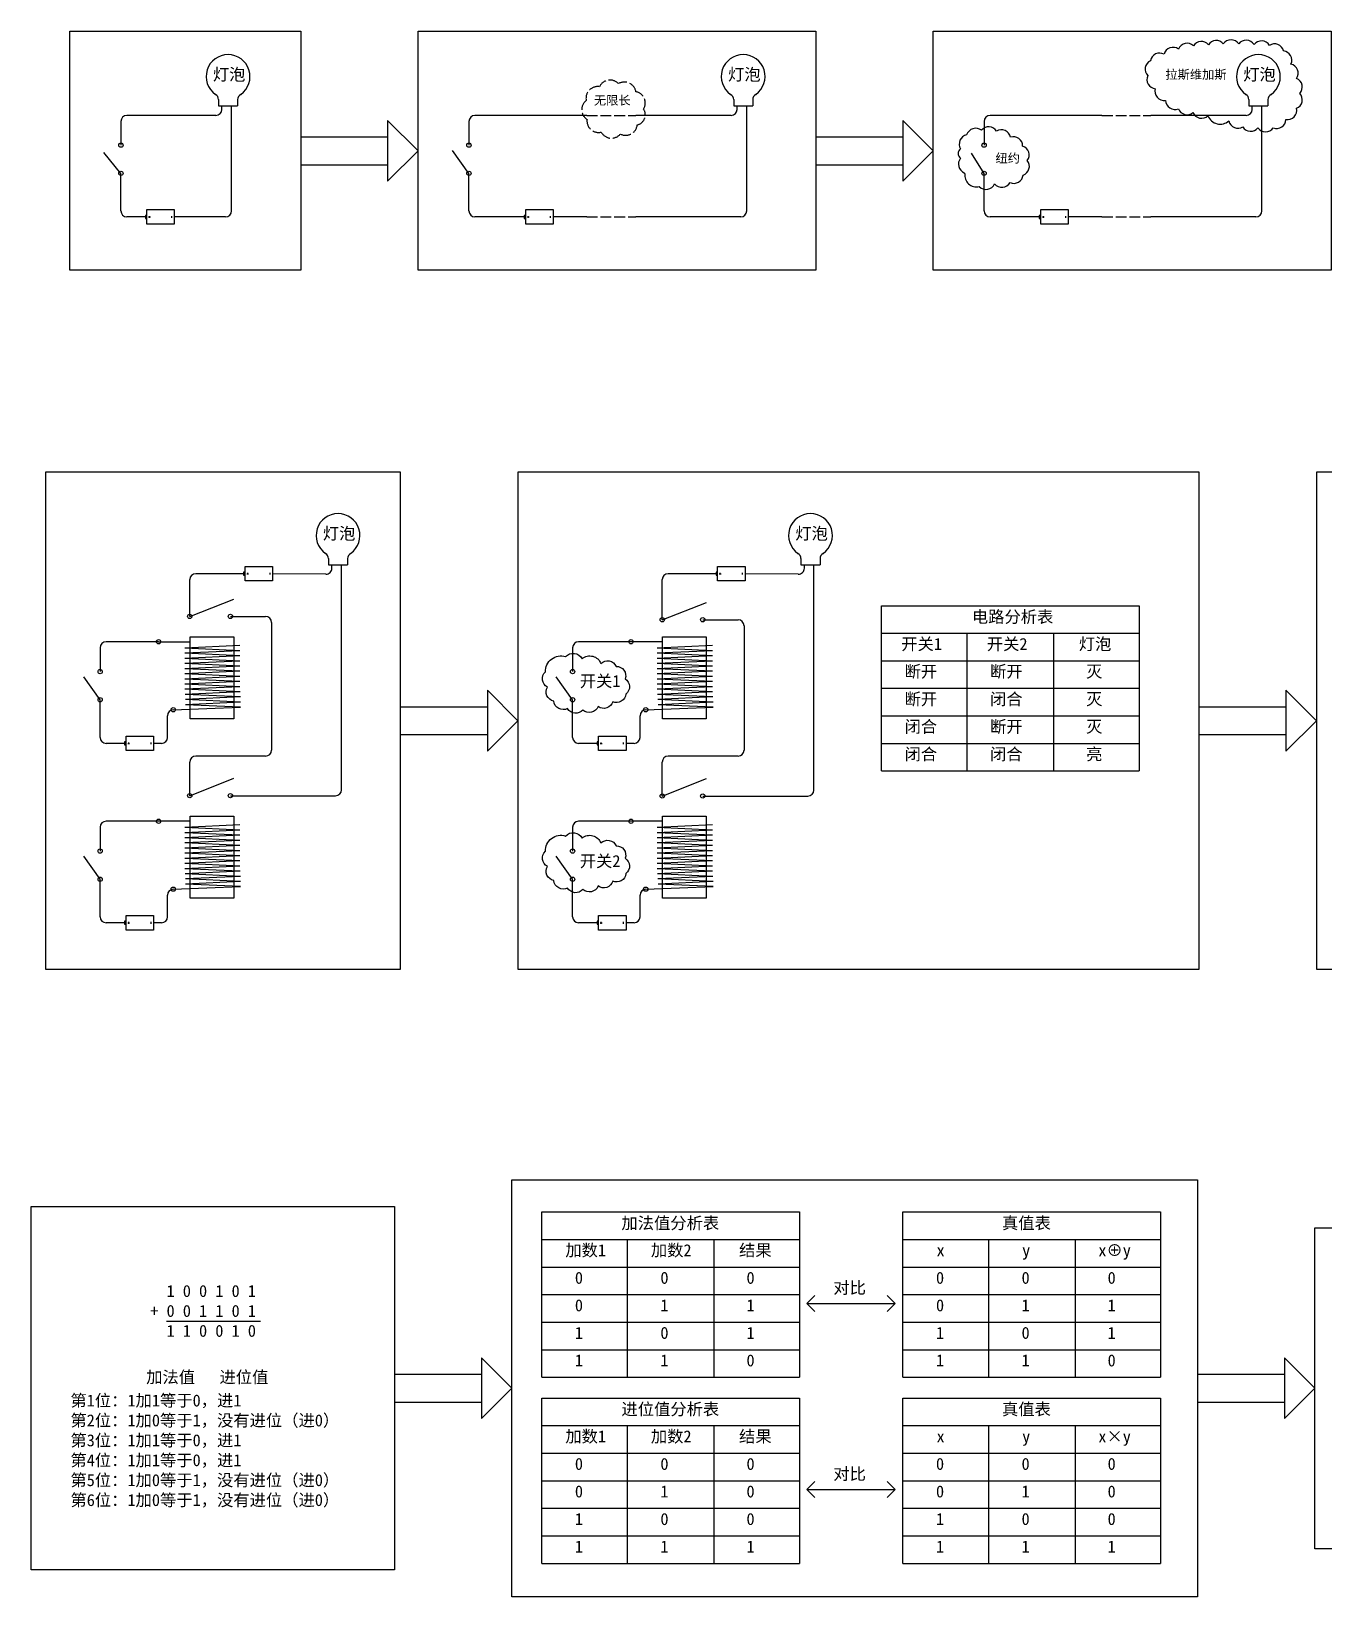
# Model space of a CAD drawing. Header units: inches. Extents: x -6 to 965, y -428 to -142.
# Drawn here: x 18.4 to 61.7, y -197.3 to -144.9 of the extents above; entities that cross this region are included whole.
import ezdxf

# ---------------------------------------------------------------- set-up
doc = ezdxf.new("R2010")
doc.units = ezdxf.units.IN
doc.header["$MEASUREMENT"] = 0
doc.linetypes.add('ACAD_ISO02W100', pattern=[15, 12, -3])
doc.styles.get("Standard").update_dxf_attribs({"font": 'arial.ttf'})

msp = doc.modelspace()

# ---------------------------------------------------------------- linework, layer by layer
for p, q in [((24.663, -147.209), (24.663, -147.417)), ((25.303, -147.209), (25.303, -147.417)), ((41.911, -147.209), (41.911, -147.417)), ((42.55, -147.209), (42.55, -147.417)), ((59.158, -147.209), (59.158, -147.417)), ((59.798, -147.209), (59.798, -147.417)), ((24.578, -147.735), (21.595, -147.735)), ((24.663, -147.417), (25.303, -147.417)), ((24.778, -147.535), (24.778, -147.417)), ((25.099, -150.935), (25.099, -147.417)), ((36.994, -147.735), (33.248, -147.735)), ((41.825, -147.735), (38.634, -147.735)), ((41.911, -147.417), (42.55, -147.417)), ((42.025, -147.535), (42.025, -147.417)), ((42.346, -150.935), (42.346, -147.417)), ((54.242, -147.735), (50.495, -147.735)), ((59.072, -147.735), (55.881, -147.735)), ((59.158, -147.417), (59.798, -147.417)), ((59.272, -147.535), (59.272, -147.417)), ((59.594, -150.935), (59.594, -147.417)), ((21.395, -147.935), (21.395, -148.733)), ((33.048, -147.935), (33.048, -148.733)), ((50.295, -147.935), (50.295, -148.733)), ((21.395, -149.676), (20.824, -148.98)), ((33.048, -149.676), (32.502, -148.907)), ((50.295, -149.676), (49.878, -149.003)), ((21.395, -150.935), (21.395, -149.676)), ((33.048, -150.935), (33.048, -149.676)), ((50.295, -150.935), (50.295, -149.676)), ((22.214, -151.135), (21.595, -151.135)), ((22.321, -151.137), (22.381, -151.137)), ((22.351, -151.167), (22.351, -151.105)), ((23.101, -151.167), (23.101, -151.105)), ((24.899, -151.135), (23.184, -151.135)), ((34.896, -151.135), (33.248, -151.135)), ((34.896, -151.135), (34.837, -151.135)), ((35.004, -151.137), (35.063, -151.137)), ((35.033, -151.167), (35.033, -151.105)), ((35.783, -151.167), (35.783, -151.105)), ((36.994, -151.135), (35.866, -151.135)), ((42.146, -151.135), (38.634, -151.135)), ((52.143, -151.135), (50.495, -151.135)), ((52.143, -151.135), (52.084, -151.135)), ((52.251, -151.137), (52.31, -151.137)), ((52.281, -151.167), (52.281, -151.105)), ((53.03, -151.167), (53.03, -151.105)), ((54.242, -151.135), (53.113, -151.135)), ((59.394, -151.135), (55.881, -151.135)), ((28.345, -162.579), (28.345, -162.787)), ((28.345, -162.787), (28.985, -162.787)), ((28.985, -162.579), (28.985, -162.787)), ((44.162, -162.579), (44.162, -162.787)), ((44.162, -162.787), (44.802, -162.787)), ((44.277, -162.902), (44.277, -162.787)), ((44.598, -170.327), (44.598, -162.787)), ((44.802, -162.579), (44.802, -162.787)), ((39.519, -164.626), (39.519, -163.282)), ((41.32, -163.082), (39.719, -163.082)), ((41.428, -163.085), (41.487, -163.085)), ((41.458, -163.114), (41.458, -163.052)), ((42.208, -163.114), (42.208, -163.052)), ((44.075, -163.102), (42.29, -163.082)), ((39.519, -164.626), (40.997, -164.043)), ((46.856, -169.688), (46.856, -164.155)), ((46.856, -164.155), (55.486, -164.155)), ((55.486, -164.155), (55.486, -169.688)), ((40.877, -164.626), (42.059, -164.626)), ((42.259, -164.826), (42.259, -168.991)), ((46.856, -165.077), (55.486, -165.077)), ((49.72, -165.077), (49.72, -169.688)), ((52.622, -165.077), (52.622, -169.688)), ((20.701, -165.563), (20.701, -166.361)), ((36.518, -165.563), (36.518, -166.361)), ((39.531, -165.363), (36.718, -165.363)), ((41.197, -165.49), (39.354, -165.576)), ((41.197, -165.662), (39.354, -165.576)), ((41.197, -165.662), (39.354, -165.748)), ((41.197, -165.834), (39.354, -165.748)), ((41.197, -165.834), (39.354, -165.92)), ((41.197, -166.006), (39.354, -165.92)), ((41.197, -166.006), (39.354, -166.092)), ((41.197, -166.179), (39.354, -166.092)), ((46.856, -165.999), (55.486, -165.999)), ((20.701, -167.305), (20.155, -166.535)), ((36.518, -167.305), (35.972, -166.535)), ((41.197, -166.179), (39.354, -166.265)), ((41.197, -166.351), (39.354, -166.265)), ((41.197, -166.351), (39.354, -166.437)), ((41.197, -166.523), (39.354, -166.437)), ((41.197, -166.523), (39.354, -166.609)), ((41.197, -166.695), (39.354, -166.609)), ((41.197, -166.695), (39.354, -166.781)), ((41.197, -166.867), (39.354, -166.781)), ((41.197, -166.867), (39.354, -166.953)), ((41.197, -167.039), (39.354, -166.953)), ((41.205, -167.039), (39.362, -167.125)), ((41.205, -167.211), (39.362, -167.125)), ((41.213, -167.211), (39.37, -167.297)), ((46.856, -166.921), (55.486, -166.921)), ((20.701, -168.564), (20.701, -167.305)), ((36.518, -168.564), (36.518, -167.305)), ((38.967, -167.639), (41.221, -167.555)), ((41.213, -167.383), (39.37, -167.297)), ((41.221, -167.383), (39.378, -167.469)), ((41.221, -167.555), (39.378, -167.469)), ((38.775, -168.564), (38.775, -167.838)), ((46.856, -167.843), (55.486, -167.843)), ((21.52, -168.764), (20.901, -168.764)), ((21.628, -168.766), (21.687, -168.766)), ((21.657, -168.795), (21.657, -168.733)), ((22.407, -168.795), (22.407, -168.733)), ((22.757, -168.764), (22.49, -168.764)), ((37.337, -168.764), (36.718, -168.764)), ((37.445, -168.766), (37.504, -168.766)), ((37.475, -168.795), (37.475, -168.733)), ((38.224, -168.795), (38.224, -168.733)), ((38.575, -168.764), (38.307, -168.764)), ((46.856, -168.766), (55.486, -168.766)), ((42.059, -169.191), (39.719, -169.191)), ((39.518, -170.527), (39.519, -169.391)), ((46.856, -169.688), (55.486, -169.688)), ((39.518, -170.527), (40.997, -169.944)), ((40.877, -170.527), (44.398, -170.527)), ((39.531, -171.371), (36.718, -171.371)), ((20.701, -171.571), (20.701, -172.369)), ((36.518, -171.571), (36.518, -172.369)), ((41.197, -171.497), (39.354, -171.583)), ((41.197, -171.669), (39.354, -171.583)), ((41.197, -171.669), (39.354, -171.755)), ((41.197, -171.842), (39.354, -171.755)), ((41.197, -171.842), (39.354, -171.928)), ((41.197, -172.014), (39.354, -171.928)), ((41.197, -172.014), (39.354, -172.1)), ((41.197, -172.186), (39.354, -172.1)), ((41.197, -172.186), (39.354, -172.272)), ((41.197, -172.358), (39.354, -172.272)), ((41.197, -172.358), (39.354, -172.444)), ((41.197, -172.53), (39.354, -172.444)), ((20.701, -173.312), (20.155, -172.543)), ((36.518, -173.312), (35.972, -172.543)), ((41.197, -172.53), (39.354, -172.616)), ((41.197, -172.703), (39.354, -172.616)), ((41.197, -172.703), (39.354, -172.789)), ((41.197, -172.875), (39.354, -172.789)), ((41.197, -172.875), (39.354, -172.961)), ((41.197, -173.047), (39.354, -172.961)), ((20.701, -174.571), (20.701, -173.312)), ((36.518, -174.571), (36.518, -173.312)), ((41.205, -173.047), (39.362, -173.133)), ((41.205, -173.219), (39.362, -173.133)), ((41.213, -173.218), (39.37, -173.304)), ((41.213, -173.391), (39.37, -173.304)), ((41.221, -173.39), (39.378, -173.476)), ((41.221, -173.562), (39.378, -173.476)), ((38.775, -174.571), (38.775, -173.846)), ((38.967, -173.646), (41.221, -173.562)), ((21.52, -174.771), (20.901, -174.771)), ((21.628, -174.773), (21.687, -174.773)), ((21.657, -174.803), (21.657, -174.741)), ((22.407, -174.803), (22.407, -174.741)), ((22.757, -174.771), (22.49, -174.771)), ((37.337, -174.771), (36.718, -174.771)), ((37.445, -174.773), (37.504, -174.773)), ((37.475, -174.803), (37.475, -174.741)), ((38.224, -174.803), (38.224, -174.741)), ((38.575, -174.771), (38.307, -174.771)), ((35.483, -189.989), (35.483, -184.456)), ((35.483, -184.456), (44.113, -184.456)), ((44.113, -184.456), (44.113, -189.989)), ((47.574, -189.989), (47.574, -184.456)), ((47.574, -184.456), (56.203, -184.456)), ((56.203, -184.456), (56.203, -189.989)), ((35.483, -185.378), (44.113, -185.378)), ((38.347, -185.378), (38.347, -189.989)), ((41.249, -185.378), (41.249, -189.989)), ((47.574, -185.378), (56.203, -185.378)), ((50.437, -185.378), (50.437, -189.989)), ((53.339, -185.378), (53.339, -189.989)), ((35.483, -186.3), (44.113, -186.3)), ((47.574, -186.3), (56.203, -186.3)), ((35.483, -187.223), (44.113, -187.223)), ((44.363, -187.52), (44.632, -187.25)), ((44.363, -187.52), (47.322, -187.52)), ((44.363, -187.52), (44.632, -187.79)), ((47.322, -187.52), (47.052, -187.25)), ((47.322, -187.52), (47.052, -187.79)), ((47.574, -187.223), (56.203, -187.223)), ((22.926, -188.108), (26.067, -188.108)), ((35.483, -188.145), (44.113, -188.145)), ((47.574, -188.145), (56.203, -188.145)), ((35.483, -189.067), (44.113, -189.067)), ((47.574, -189.067), (56.203, -189.067)), ((35.483, -189.989), (44.113, -189.989)), ((47.574, -189.989), (56.203, -189.989)), ((35.483, -196.222), (35.483, -190.688)), ((35.483, -190.688), (44.113, -190.688)), ((44.113, -190.688), (44.113, -196.222)), ((47.574, -196.222), (47.574, -190.688)), ((47.574, -190.688), (56.203, -190.688)), ((56.203, -190.688), (56.203, -196.222)), ((35.483, -191.611), (44.113, -191.611)), ((38.347, -191.611), (38.347, -196.222)), ((41.249, -191.611), (41.249, -196.222)), ((47.574, -191.611), (56.203, -191.611)), ((50.437, -191.611), (50.437, -196.222)), ((53.339, -191.611), (53.339, -196.222)), ((35.483, -192.533), (44.113, -192.533)), ((47.574, -192.533), (56.203, -192.533)), ((35.483, -193.455), (44.113, -193.455)), ((44.363, -193.753), (44.632, -193.483)), ((44.363, -193.753), (47.322, -193.753)), ((44.363, -193.753), (44.632, -194.022)), ((47.322, -193.753), (47.052, -193.483)), ((47.322, -193.753), (47.052, -194.022)), ((47.574, -193.455), (56.203, -193.455)), ((35.483, -194.377), (44.113, -194.377)), ((47.574, -194.377), (56.203, -194.377)), ((35.483, -195.299), (44.113, -195.299)), ((47.574, -195.299), (56.203, -195.299)), ((35.483, -196.222), (44.113, -196.222)), ((47.574, -196.222), (56.203, -196.222))]:
    msp.add_line(p, q)
at = {"color": 1, "linetype": 'ACAD_ISO02W100', "ltscale": 0.03}
for p, q in [((36.994, -147.735), (38.634, -147.735)), ((54.242, -147.735), (55.881, -147.735)), ((36.994, -151.135), (38.634, -151.135)), ((54.242, -151.135), (55.881, -151.135))]:
    msp.add_line(p, q, dxfattribs=at)
at = {"color": 85, "true_color": 0x58ba48}
for p, q in [((31.343, -148.922), (30.326, -147.905)), ((30.326, -147.905), (30.326, -149.939)), ((48.59, -148.922), (47.573, -147.905)), ((47.573, -147.905), (47.573, -149.939)), ((27.415, -148.457), (30.326, -148.457)), ((44.662, -148.457), (47.573, -148.457)), ((27.415, -149.387), (30.326, -149.387)), ((31.343, -148.922), (30.326, -149.939)), ((44.662, -149.387), (47.573, -149.387)), ((48.59, -148.922), (47.573, -149.939)), ((28.46, -162.902), (28.46, -162.787)), ((28.781, -170.316), (28.781, -162.787)), ((23.702, -164.513), (23.702, -163.282)), ((25.503, -163.082), (23.902, -163.082)), ((25.611, -163.085), (25.67, -163.085)), ((25.641, -163.114), (25.641, -163.052)), ((26.39, -163.114), (26.39, -163.052)), ((28.257, -163.102), (26.473, -163.082)), ((25.06, -164.513), (26.241, -164.513)), ((26.441, -164.713), (26.441, -168.991)), ((34.686, -168.004), (33.669, -166.988)), ((33.669, -166.988), (33.669, -169.021)), ((61.419, -168.004), (60.402, -166.988)), ((60.402, -166.988), (60.402, -169.021)), ((30.757, -167.539), (33.669, -167.539)), ((57.491, -167.539), (60.402, -167.539)), ((34.686, -168.004), (33.669, -169.021)), ((61.419, -168.004), (60.402, -169.021)), ((30.757, -168.47), (33.669, -168.47)), ((57.491, -168.47), (60.402, -168.47)), ((26.241, -169.191), (23.902, -169.191)), ((23.701, -170.516), (23.702, -169.391)), ((25.06, -170.516), (28.581, -170.516)), ((34.488, -190.357), (33.471, -189.34)), ((33.471, -189.34), (33.471, -191.373)), ((61.364, -190.357), (60.347, -189.34)), ((60.347, -189.34), (60.347, -191.373)), ((30.559, -189.892), (33.471, -189.892)), ((57.436, -189.892), (60.347, -189.892)), ((34.488, -190.357), (33.471, -191.373)), ((61.364, -190.357), (60.347, -191.373)), ((30.559, -190.822), (33.471, -190.822)), ((57.436, -190.822), (60.347, -190.822))]:
    msp.add_line(p, q, dxfattribs=at)
at = {"color": 7, "true_color": 0xffffff}
for p, q in [((23.702, -164.513), (25.18, -163.93)), ((22.657, -165.363), (20.901, -165.363)), ((22.657, -165.363), (23.714, -165.363)), ((25.379, -165.49), (23.537, -165.576)), ((25.379, -165.662), (23.537, -165.576)), ((25.379, -165.662), (23.537, -165.748)), ((25.379, -165.834), (23.537, -165.748)), ((25.379, -165.834), (23.537, -165.92)), ((25.379, -166.006), (23.537, -165.92)), ((25.379, -166.006), (23.537, -166.092)), ((25.379, -166.179), (23.537, -166.092)), ((25.379, -166.179), (23.537, -166.265)), ((25.379, -166.351), (23.537, -166.265)), ((25.379, -166.351), (23.537, -166.437)), ((25.379, -166.523), (23.537, -166.437)), ((25.379, -166.523), (23.537, -166.609)), ((25.379, -166.695), (23.537, -166.609)), ((25.379, -166.695), (23.537, -166.781)), ((25.379, -166.867), (23.537, -166.781)), ((25.379, -166.867), (23.537, -166.953)), ((25.379, -167.039), (23.537, -166.953)), ((25.387, -167.039), (23.545, -167.125)), ((25.387, -167.211), (23.545, -167.125)), ((25.396, -167.211), (23.553, -167.297)), ((23.15, -167.639), (25.404, -167.555)), ((25.396, -167.383), (23.553, -167.297)), ((25.404, -167.383), (23.561, -167.469)), ((25.404, -167.555), (23.561, -167.469)), ((22.957, -168.564), (22.957, -167.838)), ((23.701, -170.516), (25.18, -169.934)), ((22.657, -171.371), (20.901, -171.371)), ((23.714, -171.371), (22.657, -171.371)), ((25.379, -171.497), (23.537, -171.583)), ((25.379, -171.669), (23.537, -171.583)), ((25.379, -171.669), (23.537, -171.755)), ((25.379, -171.842), (23.537, -171.755)), ((25.379, -171.842), (23.537, -171.928)), ((25.379, -172.014), (23.537, -171.928)), ((25.379, -172.014), (23.537, -172.1)), ((25.379, -172.186), (23.537, -172.1)), ((25.379, -172.186), (23.537, -172.272)), ((25.379, -172.358), (23.537, -172.272)), ((25.379, -172.358), (23.537, -172.444)), ((25.379, -172.53), (23.537, -172.444)), ((25.379, -172.53), (23.537, -172.616)), ((25.379, -172.703), (23.537, -172.616)), ((25.379, -172.703), (23.537, -172.789)), ((25.379, -172.875), (23.537, -172.789)), ((25.379, -172.875), (23.537, -172.961)), ((25.379, -173.047), (23.537, -172.961)), ((25.387, -173.047), (23.545, -173.133)), ((25.387, -173.219), (23.545, -173.133)), ((25.396, -173.218), (23.553, -173.304)), ((25.396, -173.391), (23.553, -173.304)), ((25.404, -173.39), (23.561, -173.476)), ((25.404, -173.562), (23.561, -173.476)), ((22.957, -174.571), (22.957, -173.846)), ((23.15, -173.646), (25.404, -173.562))]:
    msp.add_line(p, q, dxfattribs=at)
for points in [[(19.69, -144.92), (27.415, -144.92), (27.415, -152.924), (19.69, -152.924)], [(31.343, -144.92), (44.662, -144.92), (44.662, -152.924), (31.343, -152.924)], [(48.59, -144.92), (61.909, -144.92), (61.909, -152.924), (48.59, -152.924)], [(22.265, -151.379), (22.265, -150.891), (23.184, -150.891), (23.184, -151.379)], [(34.947, -151.379), (34.947, -150.891), (35.866, -150.891), (35.866, -151.379)], [(52.194, -151.379), (52.194, -150.891), (53.113, -150.891), (53.113, -151.379)], [(22.265, -151.186), (22.265, -151.084), (22.214, -151.084), (22.214, -151.186)], [(34.947, -151.186), (34.947, -151.084), (34.896, -151.084), (34.896, -151.186)], [(52.194, -151.186), (52.194, -151.084), (52.143, -151.084), (52.143, -151.186)], [(18.868, -176.328), (30.757, -176.328), (30.757, -159.681), (18.868, -159.681)], [(34.686, -176.328), (57.491, -176.328), (57.491, -159.681), (34.686, -159.681)], [(61.419, -176.328), (82.115, -176.328), (82.115, -159.681), (61.419, -159.681)], [(41.371, -163.326), (41.371, -162.838), (42.29, -162.838), (42.29, -163.326)], [(41.371, -163.134), (41.371, -163.031), (41.32, -163.031), (41.32, -163.134)], [(39.531, -165.196), (40.994, -165.196), (40.994, -167.943), (39.531, -167.943)], [(21.571, -168.815), (21.571, -168.712), (21.52, -168.712), (21.52, -168.815)], [(21.571, -169.007), (21.571, -168.52), (22.49, -168.52), (22.49, -169.007)], [(37.388, -168.815), (37.388, -168.712), (37.337, -168.712), (37.337, -168.815)], [(37.388, -169.007), (37.388, -168.52), (38.307, -168.52), (38.307, -169.007)], [(39.531, -171.204), (40.994, -171.204), (40.994, -173.951), (39.531, -173.951)], [(37.388, -175.015), (37.388, -174.527), (38.307, -174.527), (38.307, -175.015)], [(21.571, -174.822), (21.571, -174.72), (21.52, -174.72), (21.52, -174.822)], [(37.388, -174.822), (37.388, -174.72), (37.337, -174.72), (37.337, -174.822)], [(34.488, -183.375), (57.436, -183.375), (57.436, -197.338), (34.488, -197.338)], [(18.396, -184.275), (30.559, -184.275), (30.559, -196.438), (18.396, -196.438)], [(61.364, -184.983), (79.071, -184.983), (79.071, -195.731), (61.364, -195.731)]]:
    msp.add_lwpolyline(points, close=True)
at = {"color": 85, "true_color": 0x58ba48}
for points in [[(58.491, -147.92, 0.520567), (58.96, -148.123, 0.520567), (58.96, -148.123, 0.520567), (59.46, -148.154, 0.520567), (59.46, -148.154, 0.520567), (59.975, -148.154, 0.520567), (59.975, -148.154, 0.520567), (60.397, -147.873, 0.520567), (60.397, -147.873, 0.520567), (60.756, -147.498, 0.520567), (60.756, -147.498, 0.520567), (60.866, -146.999, 0.520567), (60.866, -146.999, 0.520567), (60.756, -146.499, 0.520567), (60.756, -146.499, 0.520567), (60.569, -146.015, 0.520567), (60.569, -146.015, 0.520567), (60.319, -145.577, 0.520567), (60.319, -145.577, 0.520567), (59.85, -145.39, 0.520567), (59.85, -145.39, 0.520567), (59.335, -145.359, 0.520567), (59.335, -145.359, 0.520567), (58.819, -145.343, 0.520567), (58.819, -145.343, 0.520567), (58.303, -145.343, 0.520567), (58.303, -145.343, 0.520567), (57.804, -145.374, 0.520567), (57.804, -145.374, 0.520567), (57.304, -145.405, 0.520567), (57.304, -145.405, 0.520567), (56.804, -145.515, 0.520567), (56.804, -145.515, 0.520567), (56.319, -145.687, 0.520567), (56.319, -145.687, 0.520567), (55.866, -145.905, 0.520567), (55.866, -145.905, 0.520567), (55.773, -146.405, 0.520567), (55.773, -146.405, 0.520567), (56.023, -146.842, 0.520567), (56.023, -146.842, 0.520567), (56.366, -147.233, 0.520567), (56.366, -147.233, 0.520567), (56.804, -147.514, 0.520567), (56.804, -147.514, 0.520567), (57.288, -147.639, 0.520567), (57.288, -147.639, 0.520567), (57.788, -147.748, 0.520567), (57.788, -147.748, 0.520567)], [(50.133, -150.122, 0.520567), (50.648, -150.029, 0.520567), (50.648, -150.029, 0.520567), (51.164, -149.982, 0.520567), (51.164, -149.982, 0.520567), (51.601, -149.732, 0.520567), (51.601, -149.732, 0.520567), (51.742, -149.248, 0.520567), (51.742, -149.248, 0.520567), (51.586, -148.764, 0.520567), (51.586, -148.764, 0.520567), (51.179, -148.467, 0.520567), (51.179, -148.467, 0.520567), (50.711, -148.264, 0.520567), (50.711, -148.264, 0.520567), (50.211, -148.233, 0.520567), (50.211, -148.233, 0.520567), (49.711, -148.389, 0.520567), (49.711, -148.389, 0.520567), (49.508, -148.857, 0.520567), (49.508, -148.857, 0.520567), (49.508, -149.17, 0.520567), (49.633, -149.654, 0.520567), (49.633, -149.654, 0.520567), (49.648, -149.685, 0.520567)], [(36.281, -165.86, -0.520567), (36.839, -165.93, -0.520567), (36.839, -165.93, -0.520567), (37.466, -166.092, -0.520567), (37.466, -166.092, -0.520567), (37.977, -166.185, -0.520567), (37.977, -166.185, -0.520567), (38.279, -166.603, -0.520567), (38.279, -166.603, -0.520567), (38.302, -167.114, -0.520567), (38.302, -167.114, -0.520567), (37.861, -167.369, -0.520567), (37.861, -167.369, -0.520567), (37.373, -167.532, -0.520567), (37.373, -167.532, -0.520567), (36.862, -167.648, -0.520567), (36.862, -167.648, -0.520567), (36.351, -167.602, -0.520567), (36.351, -167.602, -0.520567), (35.886, -167.346, -0.520567), (35.886, -167.346, -0.520567), (35.677, -166.882, -0.520567), (35.677, -166.882, -0.520567), (35.608, -166.371, -0.520567), (35.608, -166.371, -0.520567)], [(36.281, -171.867, -0.520567), (36.839, -171.937, -0.520567), (36.839, -171.937, -0.520567), (37.466, -172.1, -0.520567), (37.466, -172.1, -0.520567), (37.977, -172.193, -0.520567), (37.977, -172.193, -0.520567), (38.279, -172.611, -0.520567), (38.279, -172.611, -0.520567), (38.302, -173.121, -0.520567), (38.302, -173.121, -0.520567), (37.861, -173.377, -0.520567), (37.861, -173.377, -0.520567), (37.373, -173.54, -0.520567), (37.373, -173.54, -0.520567), (36.862, -173.656, -0.520567), (36.862, -173.656, -0.520567), (36.351, -173.609, -0.520567), (36.351, -173.609, -0.520567), (35.886, -173.354, -0.520567), (35.886, -173.354, -0.520567), (35.677, -172.889, -0.520567), (35.677, -172.889, -0.520567), (35.608, -172.378, -0.520567), (35.608, -172.378, -0.520567)]]:
    msp.add_lwpolyline(points, format="xyb", close=True, dxfattribs=at)
at = {"color": 85, "linetype": 'ACAD_ISO02W100', "ltscale": 0.03, "true_color": 0x58ba48}
msp.add_lwpolyline([(38.895, -147.522, 0.520567), (38.636, -146.942, 0.520567), (38.052, -146.672, 0.520567), (37.417, -146.776, 0.520567), (36.974, -147.237, 0.520567), (37.002, -147.87, 0.520567), (37.478, -148.297, 0.520567), (38.119, -148.361, 0.520567), (38.683, -148.054, 0.520567)], format="xyb", close=True, dxfattribs=at)
at = {"color": 85, "true_color": 0x58ba48}
for points in [[(25.554, -163.326), (25.554, -162.838), (26.473, -162.838), (26.473, -163.326)], [(25.554, -163.134), (25.554, -163.031), (25.503, -163.031), (25.503, -163.134)]]:
    msp.add_lwpolyline(points, close=True, dxfattribs=at)
at = {"color": 7, "true_color": 0xffffff}
for points in [[(23.714, -165.196), (25.177, -165.196), (25.177, -167.943), (23.714, -167.943)], [(23.714, -171.204), (25.177, -171.204), (25.177, -173.951), (23.714, -173.951)], [(21.571, -175.015), (21.571, -174.527), (22.49, -174.527), (22.49, -175.015)]]:
    msp.add_lwpolyline(points, close=True, dxfattribs=at)
for centre in [(21.395, -148.733), (33.048, -148.733), (50.295, -148.733), (21.395, -149.676), (33.048, -149.676), (50.295, -149.676), (39.519, -164.626), (40.877, -164.626), (38.474, -165.363), (20.701, -166.361), (36.518, -166.361), (20.701, -167.305), (36.518, -167.305), (38.967, -167.639), (39.518, -170.527), (40.877, -170.527), (38.474, -171.371), (20.701, -172.369), (36.518, -172.369), (20.701, -173.312), (36.518, -173.312), (38.967, -173.646)]:
    msp.add_circle(centre, 0.0719)
for centre in [(23.702, -164.513), (25.06, -164.513), (22.657, -165.363), (23.15, -167.639), (23.701, -170.516), (25.06, -170.516), (22.657, -171.371), (23.15, -173.646)]:
    msp.add_circle(centre, 0.0719, dxfattribs=at)
for centre, radius, start, end in [((24.983, -146.434), 0.734, 305.1664, 234.8336), ((42.23, -146.434), 0.734, 305.1664, 234.8336), ((59.478, -146.434), 0.734, 305.1664, 234.8336), ((24.463, -147.209), 0.2, 0, 61.0126), ((25.503, -147.209), 0.2, 118.9874, 180), ((41.711, -147.209), 0.2, 0, 61.0126), ((42.75, -147.209), 0.2, 118.9874, 180), ((58.958, -147.209), 0.2, 0, 61.0126), ((59.998, -147.209), 0.2, 118.9874, 180), ((21.595, -147.935), 0.2, 90, 180), ((24.578, -147.535), 0.2, 270, 0), ((33.248, -147.935), 0.2, 90, 180), ((41.825, -147.535), 0.2, 270, 0), ((50.495, -147.935), 0.2, 90, 180), ((59.072, -147.535), 0.2, 270, 0), ((21.595, -150.935), 0.2, 180, 270), ((24.899, -150.935), 0.2, 270, 0), ((33.248, -150.935), 0.2, 180, 270), ((42.146, -150.935), 0.2, 270, 0), ((50.495, -150.935), 0.2, 180, 270), ((59.394, -150.935), 0.2, 270, 0), ((28.665, -161.804), 0.734, 305.1664, 234.8336), ((44.482, -161.804), 0.734, 305.1664, 234.8336), ((28.145, -162.579), 0.2, 0, 61.0126), ((29.185, -162.579), 0.2, 118.9874, 180), ((43.962, -162.579), 0.2, 0, 61.0126), ((45.002, -162.579), 0.2, 118.9874, 180), ((44.077, -162.902), 0.2, 269.3571, 0), ((39.719, -163.282), 0.2, 90, 180), ((42.059, -164.826), 0.2, 0, 90), ((20.901, -165.563), 0.2, 90, 180), ((36.718, -165.563), 0.2, 90, 180), ((38.975, -167.838), 0.2, 92.1248, 180), ((20.901, -168.564), 0.2, 180, 270), ((22.757, -168.564), 0.2, 270, 0), ((36.718, -168.564), 0.2, 180, 270), ((38.575, -168.564), 0.2, 270, 0), ((39.719, -169.391), 0.2, 90, 180), ((42.059, -168.991), 0.2, 270, 0), ((44.398, -170.327), 0.2, 270, 0), ((20.901, -171.571), 0.2, 90, 180), ((36.718, -171.571), 0.2, 90, 180), ((38.975, -173.846), 0.2, 92.1248, 180), ((20.901, -174.571), 0.2, 180, 270), ((36.718, -174.571), 0.2, 180, 270), ((38.575, -174.571), 0.2, 270, 0)]:
    msp.add_arc(centre, radius, start, end)
at = {"color": 85, "true_color": 0x58ba48}
for centre, start, end in [((28.26, -162.902), 269.3571, 0), ((23.902, -163.282), 90, 180), ((26.241, -164.713), 0, 90), ((23.902, -169.391), 90, 180), ((26.241, -168.991), 270, 0), ((28.581, -170.316), 270, 0)]:
    msp.add_arc(centre, 0.2, start, end, dxfattribs=at)
at = {"color": 7, "true_color": 0xffffff}
for centre, start, end in [((23.157, -167.838), 92.1248, 180), ((23.157, -173.846), 92.1248, 180), ((22.757, -174.571), 270, 0)]:
    msp.add_arc(centre, 0.2, start, end, dxfattribs=at)

# ---------------------------------------------------------------- texts
at = {"attachment_point": 1}
for s, width, insert, char_height in [('{\\fSimSun|b0|i0|c134|p2;灯泡}', 1.70212, (24.474, -146.165), 0.4), ('{\\fSimSun|b0|i0|c134|p2;灯泡}', 1.70212, (41.722, -146.165), 0.4), ('{\\fSimSun|b0|i0|c134|p2;拉斯维加斯}', 3.41771, (56.366, -146.215), 0.3), ('{\\fSimSun|b0|i0|c134|p2;灯泡}', 1.70212, (58.969, -146.165), 0.4), ('{\\fSimSun|b0|i0|c134|p2;无限长}', 3.41771, (37.231, -147.08), 0.3), ('{\\fSimSun|b0|i0|c134|p2;纽约}', 3.41771, (50.676, -149.017), 0.3), ('{\\fSimSun|b0|i0|c134|p2;灯泡}', 1.70212, (28.156, -161.535), 0.4), ('{\\fSimSun|b0|i0|c134|p2;灯泡}', 1.70212, (43.973, -161.535), 0.4), ('{\\fSimSun|b0|i0|c134|p2;断开}', 3.83733, (47.631, -166.158), 0.4), ('{\\fSimSun|b0|i0|c134|p2;断开}', 3.83733, (50.494, -166.158), 0.4), ('{\\fSimSun|b0|i0|c134|p2;灭}', 3.83733, (53.711, -166.158), 0.4), ('{\\fSimSun|b0|i0|c134|p2;断开}', 3.83733, (47.631, -167.081), 0.4), ('{\\fSimSun|b0|i0|c134|p2;闭合}', 3.83733, (50.494, -167.081), 0.4), ('{\\fSimSun|b0|i0|c134|p2;灭}', 3.83733, (53.711, -167.081), 0.4), ('{\\fSimSun|b0|i0|c134|p2;闭合}', 3.83733, (47.631, -168.003), 0.4), ('{\\fSimSun|b0|i0|c134|p2;断开}', 3.83733, (50.494, -168.003), 0.4), ('{\\fSimSun|b0|i0|c134|p2;灭}', 3.83733, (53.711, -168.003), 0.4), ('{\\fSimSun|b0|i0|c134|p2;闭合}', 3.83733, (47.631, -168.925), 0.4), ('{\\fSimSun|b0|i0|c134|p2;闭合}', 3.83733, (50.494, -168.925), 0.4), ('{\\fSimSun|b0|i0|c134|p2;亮}', 3.83733, (53.711, -168.925), 0.4), ('{\\fSimSun|b0|i0|c134|p2;0}', 3.83733, (36.594, -186.46), 0.4), ('{\\fSimSun|b0|i0|c134|p2;0}', 3.83733, (39.458, -186.46), 0.4), ('{\\fSimSun|b0|i0|c134|p2;0}', 3.83733, (42.339, -186.46), 0.4), ('{\\fSimSun|b0|i0|c134|p2;0}', 3.83733, (48.684, -186.46), 0.4), ('{\\fSimSun|b0|i0|c134|p2;0}', 3.83733, (51.548, -186.46), 0.4), ('{\\fSimSun|b0|i0|c134|p2;0}', 3.83733, (54.429, -186.46), 0.4), ('{\\fSimSun|b0|i0|c134|p2;  1 0 0 1 0 1\\P+ 0 0 1 1 0 1\\P  1 1 0 0 1 0}', 4.77095, (22.379, -186.902), 0.4), ('{\\fSimSun|b0|i0|c134|p2;0}', 3.83733, (36.594, -187.382), 0.4), ('{\\fSimSun|b0|i0|c134|p2;1}', 3.83733, (39.458, -187.382), 0.4), ('{\\fSimSun|b0|i0|c134|p2;1}', 3.83733, (42.339, -187.382), 0.4), ('{\\fSimSun|b0|i0|c134|p2;0}', 3.83733, (48.684, -187.382), 0.4), ('{\\fSimSun|b0|i0|c134|p2;1}', 3.83733, (51.548, -187.382), 0.4), ('{\\fSimSun|b0|i0|c134|p2;1}', 3.83733, (54.429, -187.382), 0.4), ('{\\fSimSun|b0|i0|c134|p2;1}', 3.83733, (36.594, -188.304), 0.4), ('{\\fSimSun|b0|i0|c134|p2;0}', 3.83733, (39.458, -188.304), 0.4), ('{\\fSimSun|b0|i0|c134|p2;1}', 3.83733, (42.339, -188.304), 0.4), ('{\\fSimSun|b0|i0|c134|p2;1}', 3.83733, (48.684, -188.304), 0.4), ('{\\fSimSun|b0|i0|c134|p2;0}', 3.83733, (51.548, -188.304), 0.4), ('{\\fSimSun|b0|i0|c134|p2;1}', 3.83733, (54.429, -188.304), 0.4), ('{\\fSimSun|b0|i0|c134|p2;  加法值   进位值}', 6.11995, (21.698, -189.785), 0.4), ('{\\fSimSun|b0|i0|c134|p2;1}', 3.83733, (36.594, -189.226), 0.4), ('{\\fSimSun|b0|i0|c134|p2;1}', 3.83733, (39.458, -189.226), 0.4), ('{\\fSimSun|b0|i0|c134|p2;0}', 3.83733, (42.339, -189.226), 0.4), ('{\\fSimSun|b0|i0|c134|p2;1}', 3.83733, (48.684, -189.226), 0.4), ('{\\fSimSun|b0|i0|c134|p2;1}', 3.83733, (51.548, -189.226), 0.4), ('{\\fSimSun|b0|i0|c134|p2;0}', 3.83733, (54.429, -189.226), 0.4), ('{\\fSimSun|b0|i0|c134|p2;第1位：1加1等于0，进1\\P第2位：1加0等于1，没有进位（进0）\\P第3位：1加1等于0，进1\\P第4位：1加1等于0，进1\\P第5位：1加0等于1，没有进位（进0）\\P第6位：1加0等于1，没有进位（进0）}', 10.90715, (19.706, -190.568), 0.4), ('{\\fSimSun|b0|i0|c134|p2;0}', 3.83733, (36.594, -192.692), 0.4), ('{\\fSimSun|b0|i0|c134|p2;0}', 3.83733, (39.458, -192.692), 0.4), ('{\\fSimSun|b0|i0|c134|p2;0}', 3.83733, (42.339, -192.692), 0.4), ('{\\fSimSun|b0|i0|c134|p2;0}', 3.83733, (48.684, -192.692), 0.4), ('{\\fSimSun|b0|i0|c134|p2;0}', 3.83733, (51.548, -192.692), 0.4), ('{\\fSimSun|b0|i0|c134|p2;0}', 3.83733, (54.429, -192.692), 0.4), ('{\\fSimSun|b0|i0|c134|p2;0}', 3.83733, (36.594, -193.614), 0.4), ('{\\fSimSun|b0|i0|c134|p2;1}', 3.83733, (39.458, -193.614), 0.4), ('{\\fSimSun|b0|i0|c134|p2;0}', 3.83733, (42.339, -193.614), 0.4), ('{\\fSimSun|b0|i0|c134|p2;0}', 3.83733, (48.684, -193.614), 0.4), ('{\\fSimSun|b0|i0|c134|p2;1}', 3.83733, (51.548, -193.614), 0.4), ('{\\fSimSun|b0|i0|c134|p2;0}', 3.83733, (54.429, -193.614), 0.4), ('{\\fSimSun|b0|i0|c134|p2;1}', 3.83733, (36.594, -194.537), 0.4), ('{\\fSimSun|b0|i0|c134|p2;0}', 3.83733, (39.458, -194.537), 0.4), ('{\\fSimSun|b0|i0|c134|p2;0}', 3.83733, (42.339, -194.537), 0.4), ('{\\fSimSun|b0|i0|c134|p2;1}', 3.83733, (48.684, -194.537), 0.4), ('{\\fSimSun|b0|i0|c134|p2;0}', 3.83733, (51.548, -194.537), 0.4), ('{\\fSimSun|b0|i0|c134|p2;0}', 3.83733, (54.429, -194.537), 0.4), ('{\\fSimSun|b0|i0|c134|p2;1}', 3.83733, (36.594, -195.459), 0.4), ('{\\fSimSun|b0|i0|c134|p2;1}', 3.83733, (39.458, -195.459), 0.4), ('{\\fSimSun|b0|i0|c134|p2;1}', 3.83733, (42.339, -195.459), 0.4), ('{\\fSimSun|b0|i0|c134|p2;1}', 3.83733, (48.684, -195.459), 0.4), ('{\\fSimSun|b0|i0|c134|p2;1}', 3.83733, (51.548, -195.459), 0.4), ('{\\fSimSun|b0|i0|c134|p2;1}', 3.83733, (54.429, -195.459), 0.4)]:
    msp.add_mtext_dynamic_manual_height_columns(s, width=width, gutter_width=1, heights=[0], dxfattribs=dict(at, insert=insert, char_height=char_height))
at = {"color": 85, "true_color": 0x58ba48, "char_height": 0.4, "attachment_point": 1}
for s, width, insert in [('{\\fSimSun|b0|i0|c134|p2;电路分析表}', 3.83733, (49.885, -164.325)), ('{\\fSimSun|b0|i0|c134|p2;开关1}', 3.83733, (47.522, -165.236)), ('{\\fSimSun|b0|i0|c134|p2;开关2}', 3.83733, (50.386, -165.236)), ('{\\fSimSun|b0|i0|c134|p2;灯泡}', 3.83733, (53.464, -165.236)), ('{\\fSimSun|b0|i0|c134|p2;开关1}', 3.83733, (36.758, -166.477)), ('{\\fSimSun|b0|i0|c134|p2;开关2}', 3.83733, (36.758, -172.505)), ('{\\fSimSun|b0|i0|c134|p2;加法值分析表}', 3.83733, (38.153, -184.627)), ('{\\fSimSun|b0|i0|c134|p2; 真值表}', 3.83733, (50.621, -184.627)), ('{\\fSimSun|b0|i0|c134|p2;加数1}', 3.83733, (36.274, -185.537)), ('{\\fSimSun|b0|i0|c134|p2;加数2}', 3.83733, (39.138, -185.537)), ('{\\fSimSun|b0|i0|c134|p2;结果}', 3.83733, (42.091, -185.537)), ('{\\fSimSun|b0|i0|c134|p2;x⊕y}', 4.2291, (54.12, -185.537)), ('{\\fSimSun|b0|i0|c134|p2;x}', 3.83733, (48.703, -185.537)), ('{\\fSimSun|b0|i0|c134|p2;y}', 3.83733, (51.567, -185.537)), ('{\\fSimSun|b0|i0|c134|p2;对比}', 3.83733, (45.248, -186.792)), ('{\\fSimSun|b0|i0|c134|p2;进位值分析表}', 3.83733, (38.153, -190.859)), ('{\\fSimSun|b0|i0|c134|p2; 真值表}', 3.83733, (50.621, -190.859)), ('{\\fSimSun|b0|i0|c134|p2;加数1}', 3.83733, (36.274, -191.77)), ('{\\fSimSun|b0|i0|c134|p2;加数2}', 3.83733, (39.138, -191.77)), ('{\\fSimSun|b0|i0|c134|p2;结果}', 3.83733, (42.091, -191.77)), ('{\\fSimSun|b0|i0|c134|p2;x×y}', 4.2291, (54.12, -191.77)), ('{\\fSimSun|b0|i0|c134|p2;x}', 3.83733, (48.703, -191.77)), ('{\\fSimSun|b0|i0|c134|p2;y}', 3.83733, (51.567, -191.77)), ('{\\fSimSun|b0|i0|c134|p2;对比}', 3.83733, (45.248, -193.024))]:
    msp.add_mtext_dynamic_manual_height_columns(s, width=width, gutter_width=1, heights=[0], dxfattribs=dict(at, insert=insert))

doc.saveas('drawing.dxf')
